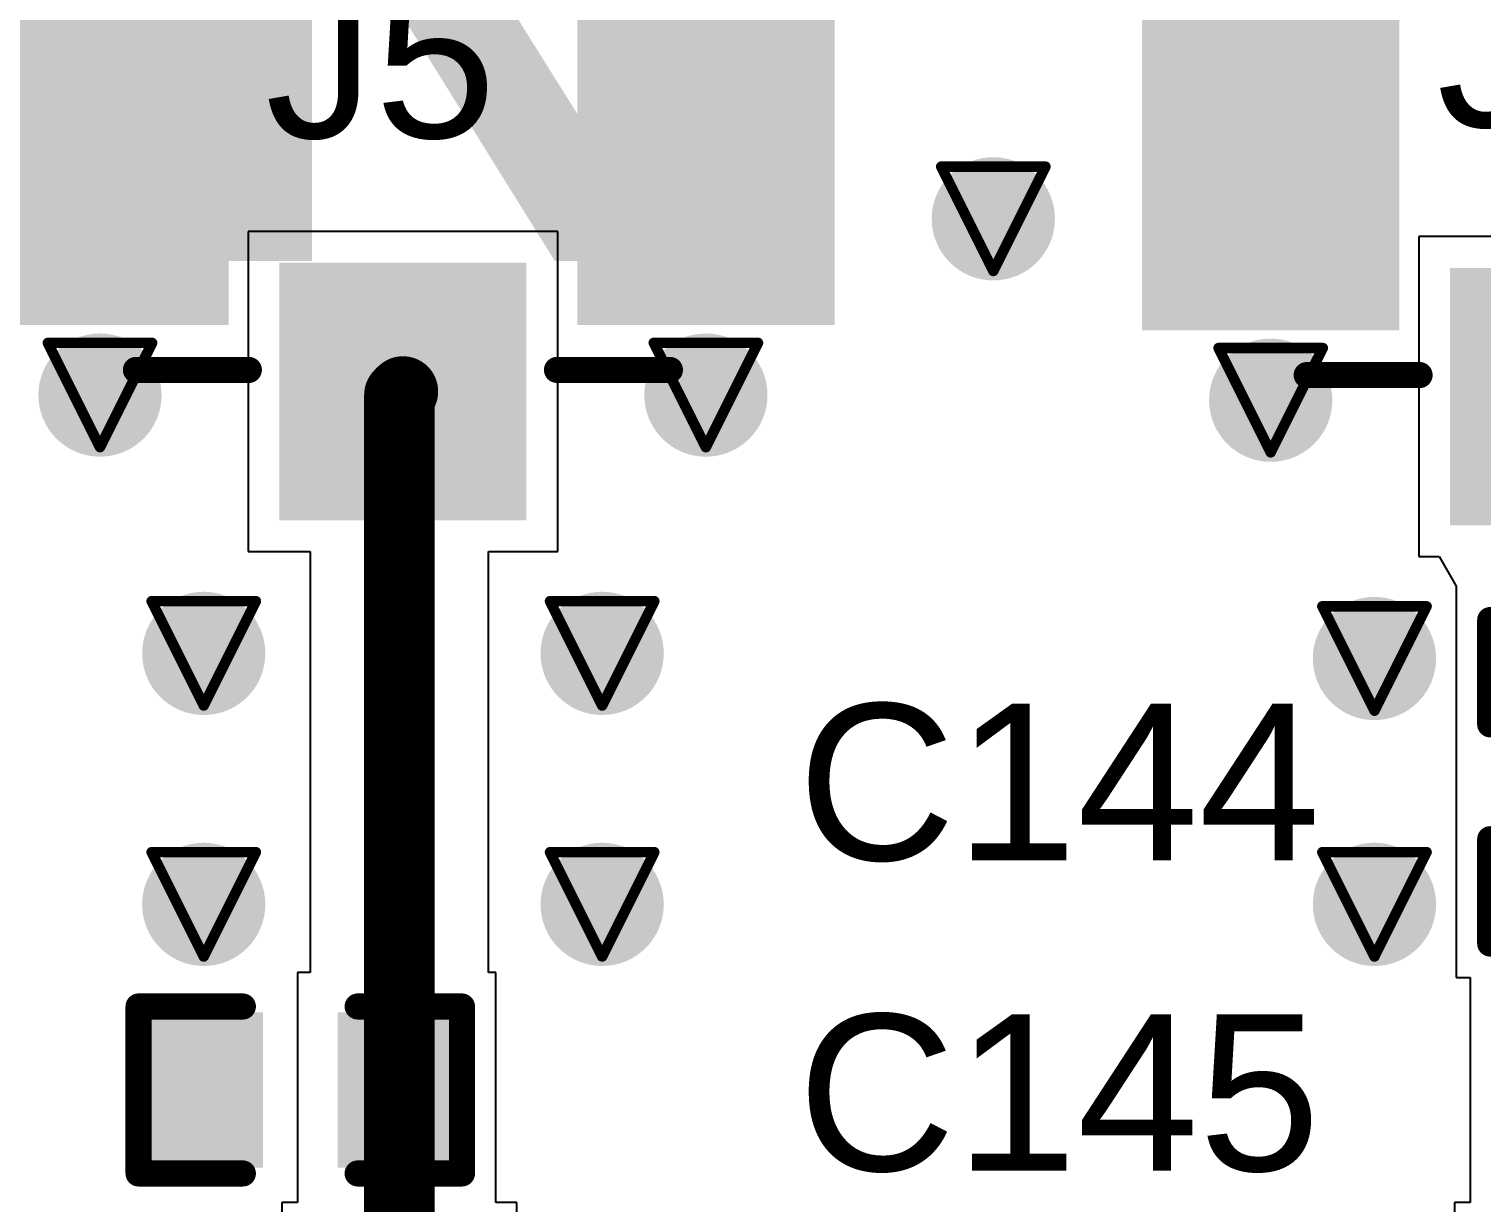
# Model space of a CAD drawing. Header units: inches. Extents: x 0 to 12.2, y 0 to 7.
# Drawn here: x 2.9756 to 3.2541, y 4.4272 to 4.6521 of the extents above; entities that cross this region are included whole.
import ezdxf

# ---------------------------------------------------------------- set-up
doc = ezdxf.new("R2010")
doc.units = ezdxf.units.IN
doc.header["$MEASUREMENT"] = 0
for name, color, linetype in [('Bottom Layer', 5, 'Continuous'), ('Drill Drawing', 1, 'Continuous'), ('Layer 1', 16, 'Continuous'), ('Layer 2', 76, 'Continuous'), ('Top Layer', 1, 'Continuous'), ('Top Overlay', 2, 'Continuous'), ('Top Paste', 8, 'Continuous'), ('Top Solder', 216, 'Continuous'), ('Via Holes', 16, 'Continuous')]:
    doc.layers.add(name, color=color, linetype=linetype)
doc.styles.add('Arial', font='', dxfattribs={"height": 0.2})
doc.styles.add('Arial Black_Bold', font='', dxfattribs={"height": 0.2})
doc.styles.get('Arial').set_extended_font_data('Arial')
doc.styles.get('Arial Black_Bold').set_extended_font_data('Arial Black', bold=True)

# ---------------------------------------------------------------- blocks, each defined once
blk = doc.blocks.new('U_FL_R_SMT_10__190')
at = {"layer": 'Top Layer'}
for points in [[(0.07333, 0.07874), (0.07333, 0.0374), (-0.01329, 0.0374), (-0.01329, 0.07874)], [(-0.05069, 0.01969), (-0.00935, 0.01969), (-0.00935, -0.01968), (-0.05069, -0.01968)], [(0.07333, -0.0374), (0.07333, -0.07874), (-0.01329, -0.07874), (-0.01329, -0.0374)]]:
    blk.add_hatch(color=1, dxfattribs=at).paths.add_polyline_path(points)
at = {"layer": 'Top Paste'}
for points in [[(0.07333, 0.07874), (0.07333, 0.0374), (-0.01329, 0.0374), (-0.01329, 0.07874)], [(-0.05069, 0.01969), (-0.00935, 0.01969), (-0.00935, -0.01968), (-0.05069, -0.01968)], [(0.07333, -0.0374), (0.07333, -0.07874), (-0.01329, -0.07874), (-0.01329, -0.0374)]]:
    blk.add_hatch(color=8, dxfattribs=at).paths.add_polyline_path(points)
at = {"layer": 'Top Solder'}
for points in [[(0.07733, 0.08274), (0.07733, 0.0334), (-0.01729, 0.0334), (-0.01729, 0.08274)], [(-0.05469, 0.02369), (-0.00535, 0.02369), (-0.00535, -0.02368), (-0.05469, -0.02368)], [(0.07733, -0.0334), (0.07733, -0.08274), (-0.01729, -0.08274), (-0.01729, -0.0334)]]:
    blk.add_hatch(color=216, dxfattribs=at).paths.add_polyline_path(points)
at = {"layer": 'Top Overlay'}
for points in [[(-0.02589, 0.05118, 0.005, 0.005, 0), (-0.02589, 0.02953, 0.005, 0.005, 0)], [(0.08593, 0.05118, 0.005, 0.005, 0), (0.08593, -0.05118, 0.005, 0.005, 0)], [(-0.02589, -0.02953, 0.005, 0.005, 0), (-0.02589, -0.05118, 0.005, 0.005, 0)]]:
    blk.add_lwpolyline(points, format="xyseb", dxfattribs=at)
for points in [[(-0.02714, 0.05118, 0.0025, 0.0025, 1), (-0.02464, 0.05118, 0.0025, 0.0025, 1)], [(0.08468, 0.05118, 0.0025, 0.0025, 1), (0.08718, 0.05118, 0.0025, 0.0025, 1)], [(-0.02714, 0.02953, 0.0025, 0.0025, 1), (-0.02464, 0.02953, 0.0025, 0.0025, 1)], [(-0.02714, -0.02953, 0.0025, 0.0025, 1), (-0.02464, -0.02953, 0.0025, 0.0025, 1)], [(-0.02714, -0.05118, 0.0025, 0.0025, 1), (-0.02464, -0.05118, 0.0025, 0.0025, 1)], [(0.08468, -0.05118, 0.0025, 0.0025, 1), (0.08718, -0.05118, 0.0025, 0.0025, 1)]]:
    blk.add_lwpolyline(points, format="xyseb", close=True, dxfattribs=at)
blk = doc.blocks.new('U_FL_R_SMT_10__192')
at = {"layer": 'Top Layer'}
for points in [[(0.07333, 0.07874), (0.07333, 0.0374), (-0.01329, 0.0374), (-0.01329, 0.07874)], [(-0.05069, 0.01969), (-0.00935, 0.01969), (-0.00935, -0.01968), (-0.05069, -0.01968)], [(0.07333, -0.0374), (0.07333, -0.07874), (-0.01329, -0.07874), (-0.01329, -0.0374)]]:
    blk.add_hatch(color=1, dxfattribs=at).paths.add_polyline_path(points)
at = {"layer": 'Top Paste'}
for points in [[(0.07333, 0.07874), (0.07333, 0.0374), (-0.01329, 0.0374), (-0.01329, 0.07874)], [(-0.05069, 0.01969), (-0.00935, 0.01969), (-0.00935, -0.01968), (-0.05069, -0.01968)], [(0.07333, -0.0374), (0.07333, -0.07874), (-0.01329, -0.07874), (-0.01329, -0.0374)]]:
    blk.add_hatch(color=8, dxfattribs=at).paths.add_polyline_path(points)
at = {"layer": 'Top Solder'}
for points in [[(0.07733, 0.08274), (0.07733, 0.0334), (-0.01729, 0.0334), (-0.01729, 0.08274)], [(-0.05469, 0.02369), (-0.00535, 0.02369), (-0.00535, -0.02368), (-0.05469, -0.02368)], [(0.07733, -0.0334), (0.07733, -0.08274), (-0.01729, -0.08274), (-0.01729, -0.0334)]]:
    blk.add_hatch(color=216, dxfattribs=at).paths.add_polyline_path(points)
at = {"layer": 'Top Overlay'}
for points in [[(-0.02589, 0.05118, 0.005, 0.005, 0), (-0.02589, 0.02953, 0.005, 0.005, 0)], [(0.08593, 0.05118, 0.005, 0.005, 0), (0.08593, -0.05118, 0.005, 0.005, 0)], [(-0.02589, -0.02953, 0.005, 0.005, 0), (-0.02589, -0.05118, 0.005, 0.005, 0)]]:
    blk.add_lwpolyline(points, format="xyseb", dxfattribs=at)
for points in [[(-0.02714, 0.05118, 0.0025, 0.0025, 1), (-0.02464, 0.05118, 0.0025, 0.0025, 1)], [(0.08468, 0.05118, 0.0025, 0.0025, 1), (0.08718, 0.05118, 0.0025, 0.0025, 1)], [(-0.02714, 0.02953, 0.0025, 0.0025, 1), (-0.02464, 0.02953, 0.0025, 0.0025, 1)], [(-0.02714, -0.02953, 0.0025, 0.0025, 1), (-0.02464, -0.02953, 0.0025, 0.0025, 1)], [(-0.02714, -0.05118, 0.0025, 0.0025, 1), (-0.02464, -0.05118, 0.0025, 0.0025, 1)], [(0.08468, -0.05118, 0.0025, 0.0025, 1), (0.08718, -0.05118, 0.0025, 0.0025, 1)]]:
    blk.add_lwpolyline(points, format="xyseb", close=True, dxfattribs=at)
blk = doc.blocks.new('C___0402_212')
at = {"layer": 'Top Layer'}
for points in [[(-0.0275, -0.0125), (-0.0275, 0.0125), (-0.0095, 0.0125), (-0.0095, -0.0125)], [(0.0095, -0.0125), (0.0095, 0.0125), (0.0275, 0.0125), (0.0275, -0.0125)]]:
    blk.add_hatch(color=1, dxfattribs=at).paths.add_polyline_path(points)
at = {"layer": 'Top Paste'}
for points in [[(-0.0275, -0.0125), (-0.0275, 0.0125), (-0.0095, 0.0125), (-0.0095, -0.0125)], [(0.0095, -0.0125), (0.0095, 0.0125), (0.0275, 0.0125), (0.0275, -0.0125)]]:
    blk.add_hatch(color=8, dxfattribs=at).paths.add_polyline_path(points)
at = {"layer": 'Top Solder'}
for points in [[(-0.02986, -0.01486), (-0.02986, 0.01486), (-0.00714, 0.01486), (-0.00714, -0.01486)], [(0.00714, -0.01486), (0.00714, 0.01486), (0.02986, 0.01486), (0.02986, -0.01486)]]:
    blk.add_hatch(color=216, dxfattribs=at).paths.add_polyline_path(points)
at = {"layer": 'Top Overlay'}
for points in [[(-0.011, 0.016, 0.005, 0.005, 0), (-0.031, 0.016, 0.005, 0.005, 0)], [(-0.031, 0.016, 0.005, 0.005, 0), (-0.031, -0.016, 0.005, 0.005, 0)], [(0.011, 0.016, 0.005, 0.005, 0), (0.031, 0.016, 0.005, 0.005, 0)], [(0.031, 0.016, 0.005, 0.005, 0), (0.031, -0.016, 0.005, 0.005, 0)], [(-0.031, -0.016, 0.005, 0.005, 0), (-0.011, -0.016, 0.005, 0.005, 0)], [(0.011, -0.016, 0.005, 0.005, 0), (0.031, -0.016, 0.005, 0.005, 0)]]:
    blk.add_lwpolyline(points, format="xyseb", dxfattribs=at)
for points in [[(-0.03225, 0.016, 0.0025, 0.0025, 1), (-0.02975, 0.016, 0.0025, 0.0025, 1)], [(-0.03225, 0.016, 0.0025, 0.0025, 1), (-0.02975, 0.016, 0.0025, 0.0025, 1)], [(-0.01225, 0.016, 0.0025, 0.0025, 1), (-0.00975, 0.016, 0.0025, 0.0025, 1)], [(0.00975, 0.016, 0.0025, 0.0025, 1), (0.01225, 0.016, 0.0025, 0.0025, 1)], [(0.02975, 0.016, 0.0025, 0.0025, 1), (0.03225, 0.016, 0.0025, 0.0025, 1)], [(0.02975, 0.016, 0.0025, 0.0025, 1), (0.03225, 0.016, 0.0025, 0.0025, 1)], [(-0.03225, -0.016, 0.0025, 0.0025, 1), (-0.02975, -0.016, 0.0025, 0.0025, 1)], [(-0.03225, -0.016, 0.0025, 0.0025, 1), (-0.02975, -0.016, 0.0025, 0.0025, 1)], [(-0.01225, -0.016, 0.0025, 0.0025, 1), (-0.00975, -0.016, 0.0025, 0.0025, 1)], [(0.00975, -0.016, 0.0025, 0.0025, 1), (0.01225, -0.016, 0.0025, 0.0025, 1)], [(0.02975, -0.016, 0.0025, 0.0025, 1), (0.03225, -0.016, 0.0025, 0.0025, 1)], [(0.02975, -0.016, 0.0025, 0.0025, 1), (0.03225, -0.016, 0.0025, 0.0025, 1)]]:
    blk.add_lwpolyline(points, format="xyseb", close=True, dxfattribs=at)
blk = doc.blocks.new('C___0402_219')
at = {"layer": 'Top Layer'}
for points in [[(-0.0275, -0.0125), (-0.0275, 0.0125), (-0.0095, 0.0125), (-0.0095, -0.0125)], [(0.0095, -0.0125), (0.0095, 0.0125), (0.0275, 0.0125), (0.0275, -0.0125)]]:
    blk.add_hatch(color=1, dxfattribs=at).paths.add_polyline_path(points)
at = {"layer": 'Top Paste'}
for points in [[(-0.0275, -0.0125), (-0.0275, 0.0125), (-0.0095, 0.0125), (-0.0095, -0.0125)], [(0.0095, -0.0125), (0.0095, 0.0125), (0.0275, 0.0125), (0.0275, -0.0125)]]:
    blk.add_hatch(color=8, dxfattribs=at).paths.add_polyline_path(points)
at = {"layer": 'Top Solder'}
for points in [[(-0.02986, -0.01486), (-0.02986, 0.01486), (-0.00714, 0.01486), (-0.00714, -0.01486)], [(0.00714, -0.01486), (0.00714, 0.01486), (0.02986, 0.01486), (0.02986, -0.01486)]]:
    blk.add_hatch(color=216, dxfattribs=at).paths.add_polyline_path(points)
at = {"layer": 'Top Overlay'}
for points in [[(-0.031, 0.016, 0.005, 0.005, 0), (-0.011, 0.016, 0.005, 0.005, 0)], [(-0.031, -0.016, 0.005, 0.005, 0), (-0.031, 0.016, 0.005, 0.005, 0)], [(0.011, 0.016, 0.005, 0.005, 0), (0.031, 0.016, 0.005, 0.005, 0)], [(0.031, -0.016, 0.005, 0.005, 0), (0.031, 0.016, 0.005, 0.005, 0)], [(-0.031, -0.016, 0.005, 0.005, 0), (-0.011, -0.016, 0.005, 0.005, 0)], [(0.011, -0.016, 0.005, 0.005, 0), (0.031, -0.016, 0.005, 0.005, 0)]]:
    blk.add_lwpolyline(points, format="xyseb", dxfattribs=at)
for points in [[(-0.03225, 0.016, 0.0025, 0.0025, 1), (-0.02975, 0.016, 0.0025, 0.0025, 1)], [(-0.03225, 0.016, 0.0025, 0.0025, 1), (-0.02975, 0.016, 0.0025, 0.0025, 1)], [(-0.01225, 0.016, 0.0025, 0.0025, 1), (-0.00975, 0.016, 0.0025, 0.0025, 1)], [(0.00975, 0.016, 0.0025, 0.0025, 1), (0.01225, 0.016, 0.0025, 0.0025, 1)], [(0.02975, 0.016, 0.0025, 0.0025, 1), (0.03225, 0.016, 0.0025, 0.0025, 1)], [(0.02975, 0.016, 0.0025, 0.0025, 1), (0.03225, 0.016, 0.0025, 0.0025, 1)], [(-0.03225, -0.016, 0.0025, 0.0025, 1), (-0.02975, -0.016, 0.0025, 0.0025, 1)], [(-0.03225, -0.016, 0.0025, 0.0025, 1), (-0.02975, -0.016, 0.0025, 0.0025, 1)], [(-0.01225, -0.016, 0.0025, 0.0025, 1), (-0.00975, -0.016, 0.0025, 0.0025, 1)], [(0.00975, -0.016, 0.0025, 0.0025, 1), (0.01225, -0.016, 0.0025, 0.0025, 1)], [(0.02975, -0.016, 0.0025, 0.0025, 1), (0.03225, -0.016, 0.0025, 0.0025, 1)], [(0.02975, -0.016, 0.0025, 0.0025, 1), (0.03225, -0.016, 0.0025, 0.0025, 1)]]:
    blk.add_lwpolyline(points, format="xyseb", close=True, dxfattribs=at)

msp = doc.modelspace()

# ---------------------------------------------------------------- hatches: boundary and pattern name
at = {"layer": 'Bottom Layer'}
h = msp.add_hatch(color=5, dxfattribs=at)
edge = h.paths.add_edge_path()
edge.add_arc((3.16041, 4.61577), 0.01181, 0, 360)
h = msp.add_hatch(color=5, dxfattribs=at)
edge = h.paths.add_edge_path()
edge.add_arc((2.98917, 4.58199), 0.01181, 0, 360)
h = msp.add_hatch(color=5, dxfattribs=at)
edge = h.paths.add_edge_path()
edge.add_arc((3.10531, 4.58199), 0.01181, 0, 360)
h = msp.add_hatch(color=5, dxfattribs=at)
edge = h.paths.add_edge_path()
edge.add_arc((3.21358, 4.58101), 0.01181, 0, 360)
h = msp.add_hatch(color=5, dxfattribs=at)
edge = h.paths.add_edge_path()
edge.add_arc((3.00906, 4.53249), 0.01181, 0, 360)
h = msp.add_hatch(color=5, dxfattribs=at)
edge = h.paths.add_edge_path()
edge.add_arc((3.08543, 4.53249), 0.01181, 0, 360)
h = msp.add_hatch(color=5, dxfattribs=at)
edge = h.paths.add_edge_path()
edge.add_arc((3.23347, 4.53151), 0.01181, 0, 360)
h = msp.add_hatch(color=5, dxfattribs=at)
edge = h.paths.add_edge_path()
edge.add_arc((3.00906, 4.48439), 0.01181, 0, 360)
h = msp.add_hatch(color=5, dxfattribs=at)
edge = h.paths.add_edge_path()
edge.add_arc((3.08543, 4.48439), 0.01181, 0, 360)
h = msp.add_hatch(color=5, dxfattribs=at)
edge = h.paths.add_edge_path()
edge.add_arc((3.23347, 4.48439), 0.01181, 0, 360)
at = {"layer": 'Layer 1'}
h = msp.add_hatch(color=16, dxfattribs=at)
edge = h.paths.add_edge_path()
edge.add_arc((3.16041, 4.61577), 0.01181, 0, 360)
h = msp.add_hatch(color=16, dxfattribs=at)
edge = h.paths.add_edge_path()
edge.add_arc((2.98917, 4.58199), 0.01181, 0, 360)
h = msp.add_hatch(color=16, dxfattribs=at)
edge = h.paths.add_edge_path()
edge.add_arc((3.10531, 4.58199), 0.01181, 0, 360)
h = msp.add_hatch(color=16, dxfattribs=at)
edge = h.paths.add_edge_path()
edge.add_arc((3.21358, 4.58101), 0.01181, 0, 360)
h = msp.add_hatch(color=16, dxfattribs=at)
edge = h.paths.add_edge_path()
edge.add_arc((3.00906, 4.53249), 0.01181, 0, 360)
h = msp.add_hatch(color=16, dxfattribs=at)
edge = h.paths.add_edge_path()
edge.add_arc((3.08543, 4.53249), 0.01181, 0, 360)
h = msp.add_hatch(color=16, dxfattribs=at)
edge = h.paths.add_edge_path()
edge.add_arc((3.23347, 4.53151), 0.01181, 0, 360)
h = msp.add_hatch(color=16, dxfattribs=at)
edge = h.paths.add_edge_path()
edge.add_arc((3.00906, 4.48439), 0.01181, 0, 360)
h = msp.add_hatch(color=16, dxfattribs=at)
edge = h.paths.add_edge_path()
edge.add_arc((3.08543, 4.48439), 0.01181, 0, 360)
h = msp.add_hatch(color=16, dxfattribs=at)
edge = h.paths.add_edge_path()
edge.add_arc((3.23347, 4.48439), 0.01181, 0, 360)
at = {"layer": 'Layer 2'}
h = msp.add_hatch(color=76, dxfattribs=at)
edge = h.paths.add_edge_path()
edge.add_arc((3.16041, 4.61577), 0.01181, 0, 360)
h = msp.add_hatch(color=76, dxfattribs=at)
edge = h.paths.add_edge_path()
edge.add_arc((2.98917, 4.58199), 0.01181, 0, 360)
h = msp.add_hatch(color=76, dxfattribs=at)
edge = h.paths.add_edge_path()
edge.add_arc((3.10531, 4.58199), 0.01181, 0, 360)
h = msp.add_hatch(color=76, dxfattribs=at)
edge = h.paths.add_edge_path()
edge.add_arc((3.21358, 4.58101), 0.01181, 0, 360)
h = msp.add_hatch(color=76, dxfattribs=at)
edge = h.paths.add_edge_path()
edge.add_arc((3.00906, 4.53249), 0.01181, 0, 360)
h = msp.add_hatch(color=76, dxfattribs=at)
edge = h.paths.add_edge_path()
edge.add_arc((3.08543, 4.53249), 0.01181, 0, 360)
h = msp.add_hatch(color=76, dxfattribs=at)
edge = h.paths.add_edge_path()
edge.add_arc((3.23347, 4.53151), 0.01181, 0, 360)
h = msp.add_hatch(color=76, dxfattribs=at)
edge = h.paths.add_edge_path()
edge.add_arc((3.00906, 4.48439), 0.01181, 0, 360)
h = msp.add_hatch(color=76, dxfattribs=at)
edge = h.paths.add_edge_path()
edge.add_arc((3.08543, 4.48439), 0.01181, 0, 360)
h = msp.add_hatch(color=76, dxfattribs=at)
edge = h.paths.add_edge_path()
edge.add_arc((3.23347, 4.48439), 0.01181, 0, 360)
at = {"layer": 'Top Layer'}
h = msp.add_hatch(color=1, dxfattribs=at)
edge = h.paths.add_edge_path()
edge.add_arc((3.16041, 4.61577), 0.01181, 0, 360)
h = msp.add_hatch(color=1, dxfattribs=at)
edge = h.paths.add_edge_path()
edge.add_arc((2.98917, 4.58199), 0.01181, 0, 360)
h = msp.add_hatch(color=1, dxfattribs=at)
edge = h.paths.add_edge_path()
edge.add_arc((3.10531, 4.58199), 0.01181, 0, 360)
h = msp.add_hatch(color=1, dxfattribs=at)
edge = h.paths.add_edge_path()
edge.add_arc((3.21358, 4.58101), 0.01181, 0, 360)
h = msp.add_hatch(color=1, dxfattribs=at)
edge = h.paths.add_edge_path()
edge.add_arc((3.00906, 4.53249), 0.01181, 0, 360)
h = msp.add_hatch(color=1, dxfattribs=at)
edge = h.paths.add_edge_path()
edge.add_arc((3.08543, 4.53249), 0.01181, 0, 360)
h = msp.add_hatch(color=1, dxfattribs=at)
edge = h.paths.add_edge_path()
edge.add_arc((3.23347, 4.53151), 0.01181, 0, 360)
h = msp.add_hatch(color=1, dxfattribs=at)
edge = h.paths.add_edge_path()
edge.add_arc((3.00906, 4.48439), 0.01181, 0, 360)
h = msp.add_hatch(color=1, dxfattribs=at)
edge = h.paths.add_edge_path()
edge.add_arc((3.08543, 4.48439), 0.01181, 0, 360)
h = msp.add_hatch(color=1, dxfattribs=at)
edge = h.paths.add_edge_path()
edge.add_arc((3.23347, 4.48439), 0.01181, 0, 360)
at = {"layer": 'Via Holes'}
h = msp.add_hatch(color=7, dxfattribs=at)
edge = h.paths.add_edge_path()
edge.add_arc((3.16041, 4.61577), 0.00591, 0, 360)
h = msp.add_hatch(color=7, dxfattribs=at)
edge = h.paths.add_edge_path()
edge.add_arc((2.98917, 4.58199), 0.00591, 0, 360)
h = msp.add_hatch(color=7, dxfattribs=at)
edge = h.paths.add_edge_path()
edge.add_arc((3.10531, 4.58199), 0.00591, 0, 360)
h = msp.add_hatch(color=7, dxfattribs=at)
edge = h.paths.add_edge_path()
edge.add_arc((3.21358, 4.58101), 0.00591, 0, 360)
h = msp.add_hatch(color=7, dxfattribs=at)
edge = h.paths.add_edge_path()
edge.add_arc((3.00906, 4.53249), 0.00591, 0, 360)
h = msp.add_hatch(color=7, dxfattribs=at)
edge = h.paths.add_edge_path()
edge.add_arc((3.08543, 4.53249), 0.00591, 0, 360)
h = msp.add_hatch(color=7, dxfattribs=at)
edge = h.paths.add_edge_path()
edge.add_arc((3.23347, 4.53151), 0.00591, 0, 360)
h = msp.add_hatch(color=7, dxfattribs=at)
edge = h.paths.add_edge_path()
edge.add_arc((3.00906, 4.48439), 0.00591, 0, 360)
h = msp.add_hatch(color=7, dxfattribs=at)
edge = h.paths.add_edge_path()
edge.add_arc((3.08543, 4.48439), 0.00591, 0, 360)
h = msp.add_hatch(color=7, dxfattribs=at)
edge = h.paths.add_edge_path()
edge.add_arc((3.23347, 4.48439), 0.00591, 0, 360)

# ---------------------------------------------------------------- linework, layer by layer
at = {"layer": 'Drill Drawing'}
for points in [[(3.15041, 4.62577, 0.002, 0.002, 0), (3.17041, 4.62577, 0.002, 0.002, 0)], [(3.15041, 4.62577, 0.002, 0.002, 0), (3.16041, 4.60577, 0.002, 0.002, 0)], [(3.16041, 4.60577, 0.002, 0.002, 0), (3.17041, 4.62577, 0.002, 0.002, 0)], [(2.97917, 4.59199, 0.002, 0.002, 0), (2.99917, 4.59199, 0.002, 0.002, 0)], [(2.97917, 4.59199, 0.002, 0.002, 0), (2.98917, 4.57199, 0.002, 0.002, 0)], [(2.98917, 4.57199, 0.002, 0.002, 0), (2.99917, 4.59199, 0.002, 0.002, 0)], [(3.09531, 4.59199, 0.002, 0.002, 0), (3.11531, 4.59199, 0.002, 0.002, 0)], [(3.09531, 4.59199, 0.002, 0.002, 0), (3.10531, 4.57199, 0.002, 0.002, 0)], [(3.10531, 4.57199, 0.002, 0.002, 0), (3.11531, 4.59199, 0.002, 0.002, 0)], [(3.20358, 4.59101, 0.002, 0.002, 0), (3.22358, 4.59101, 0.002, 0.002, 0)], [(3.20358, 4.59101, 0.002, 0.002, 0), (3.21358, 4.57101, 0.002, 0.002, 0)], [(3.21358, 4.57101, 0.002, 0.002, 0), (3.22358, 4.59101, 0.002, 0.002, 0)], [(2.99906, 4.54249, 0.002, 0.002, 0), (3.01906, 4.54249, 0.002, 0.002, 0)], [(2.99906, 4.54249, 0.002, 0.002, 0), (3.00906, 4.52249, 0.002, 0.002, 0)], [(3.00906, 4.52249, 0.002, 0.002, 0), (3.01906, 4.54249, 0.002, 0.002, 0)], [(3.07543, 4.54249, 0.002, 0.002, 0), (3.09543, 4.54249, 0.002, 0.002, 0)], [(3.07543, 4.54249, 0.002, 0.002, 0), (3.08543, 4.52249, 0.002, 0.002, 0)], [(3.08543, 4.52249, 0.002, 0.002, 0), (3.09543, 4.54249, 0.002, 0.002, 0)], [(3.22347, 4.54151, 0.002, 0.002, 0), (3.24347, 4.54151, 0.002, 0.002, 0)], [(3.22347, 4.54151, 0.002, 0.002, 0), (3.23347, 4.52151, 0.002, 0.002, 0)], [(3.23347, 4.52151, 0.002, 0.002, 0), (3.24347, 4.54151, 0.002, 0.002, 0)], [(2.99906, 4.49439, 0.002, 0.002, 0), (3.01906, 4.49439, 0.002, 0.002, 0)], [(2.99906, 4.49439, 0.002, 0.002, 0), (3.00906, 4.47439, 0.002, 0.002, 0)], [(3.00906, 4.47439, 0.002, 0.002, 0), (3.01906, 4.49439, 0.002, 0.002, 0)], [(3.07543, 4.49439, 0.002, 0.002, 0), (3.09543, 4.49439, 0.002, 0.002, 0)], [(3.07543, 4.49439, 0.002, 0.002, 0), (3.08543, 4.47439, 0.002, 0.002, 0)], [(3.08543, 4.47439, 0.002, 0.002, 0), (3.09543, 4.49439, 0.002, 0.002, 0)], [(3.22347, 4.49439, 0.002, 0.002, 0), (3.24347, 4.49439, 0.002, 0.002, 0)], [(3.22347, 4.49439, 0.002, 0.002, 0), (3.23347, 4.47439, 0.002, 0.002, 0)], [(3.23347, 4.47439, 0.002, 0.002, 0), (3.24347, 4.49439, 0.002, 0.002, 0)]]:
    msp.add_lwpolyline(points, format="xyseb", dxfattribs=at)
for points in [[(3.14991, 4.62577, 0.001, 0.001, 1), (3.15091, 4.62577, 0.001, 0.001, 1)], [(3.14991, 4.62577, 0.001, 0.001, 1), (3.15091, 4.62577, 0.001, 0.001, 1)], [(3.16991, 4.62577, 0.001, 0.001, 1), (3.17091, 4.62577, 0.001, 0.001, 1)], [(3.16991, 4.62577, 0.001, 0.001, 1), (3.17091, 4.62577, 0.001, 0.001, 1)], [(3.15991, 4.60577, 0.001, 0.001, 1), (3.16091, 4.60577, 0.001, 0.001, 1)], [(3.15991, 4.60577, 0.001, 0.001, 1), (3.16091, 4.60577, 0.001, 0.001, 1)], [(2.97867, 4.59199, 0.001, 0.001, 1), (2.97967, 4.59199, 0.001, 0.001, 1)], [(2.97867, 4.59199, 0.001, 0.001, 1), (2.97967, 4.59199, 0.001, 0.001, 1)], [(2.99867, 4.59199, 0.001, 0.001, 1), (2.99967, 4.59199, 0.001, 0.001, 1)], [(2.99867, 4.59199, 0.001, 0.001, 1), (2.99967, 4.59199, 0.001, 0.001, 1)], [(3.09481, 4.59199, 0.001, 0.001, 1), (3.09581, 4.59199, 0.001, 0.001, 1)], [(3.09481, 4.59199, 0.001, 0.001, 1), (3.09581, 4.59199, 0.001, 0.001, 1)], [(3.11481, 4.59199, 0.001, 0.001, 1), (3.11581, 4.59199, 0.001, 0.001, 1)], [(3.11481, 4.59199, 0.001, 0.001, 1), (3.11581, 4.59199, 0.001, 0.001, 1)], [(3.20308, 4.59101, 0.001, 0.001, 1), (3.20408, 4.59101, 0.001, 0.001, 1)], [(3.20308, 4.59101, 0.001, 0.001, 1), (3.20408, 4.59101, 0.001, 0.001, 1)], [(3.22308, 4.59101, 0.001, 0.001, 1), (3.22408, 4.59101, 0.001, 0.001, 1)], [(3.22308, 4.59101, 0.001, 0.001, 1), (3.22408, 4.59101, 0.001, 0.001, 1)], [(2.98867, 4.57199, 0.001, 0.001, 1), (2.98967, 4.57199, 0.001, 0.001, 1)], [(2.98867, 4.57199, 0.001, 0.001, 1), (2.98967, 4.57199, 0.001, 0.001, 1)], [(3.10481, 4.57199, 0.001, 0.001, 1), (3.10581, 4.57199, 0.001, 0.001, 1)], [(3.10481, 4.57199, 0.001, 0.001, 1), (3.10581, 4.57199, 0.001, 0.001, 1)], [(3.21308, 4.57101, 0.001, 0.001, 1), (3.21408, 4.57101, 0.001, 0.001, 1)], [(3.21308, 4.57101, 0.001, 0.001, 1), (3.21408, 4.57101, 0.001, 0.001, 1)], [(2.99856, 4.54249, 0.001, 0.001, 1), (2.99956, 4.54249, 0.001, 0.001, 1)], [(2.99856, 4.54249, 0.001, 0.001, 1), (2.99956, 4.54249, 0.001, 0.001, 1)], [(3.01856, 4.54249, 0.001, 0.001, 1), (3.01956, 4.54249, 0.001, 0.001, 1)], [(3.01856, 4.54249, 0.001, 0.001, 1), (3.01956, 4.54249, 0.001, 0.001, 1)], [(3.07493, 4.54249, 0.001, 0.001, 1), (3.07593, 4.54249, 0.001, 0.001, 1)], [(3.07493, 4.54249, 0.001, 0.001, 1), (3.07593, 4.54249, 0.001, 0.001, 1)], [(3.09493, 4.54249, 0.001, 0.001, 1), (3.09593, 4.54249, 0.001, 0.001, 1)], [(3.09493, 4.54249, 0.001, 0.001, 1), (3.09593, 4.54249, 0.001, 0.001, 1)], [(3.22297, 4.54151, 0.001, 0.001, 1), (3.22397, 4.54151, 0.001, 0.001, 1)], [(3.22297, 4.54151, 0.001, 0.001, 1), (3.22397, 4.54151, 0.001, 0.001, 1)], [(3.24297, 4.54151, 0.001, 0.001, 1), (3.24397, 4.54151, 0.001, 0.001, 1)], [(3.24297, 4.54151, 0.001, 0.001, 1), (3.24397, 4.54151, 0.001, 0.001, 1)], [(3.00856, 4.52249, 0.001, 0.001, 1), (3.00956, 4.52249, 0.001, 0.001, 1)], [(3.00856, 4.52249, 0.001, 0.001, 1), (3.00956, 4.52249, 0.001, 0.001, 1)], [(3.08493, 4.52249, 0.001, 0.001, 1), (3.08593, 4.52249, 0.001, 0.001, 1)], [(3.08493, 4.52249, 0.001, 0.001, 1), (3.08593, 4.52249, 0.001, 0.001, 1)], [(3.23297, 4.52151, 0.001, 0.001, 1), (3.23397, 4.52151, 0.001, 0.001, 1)], [(3.23297, 4.52151, 0.001, 0.001, 1), (3.23397, 4.52151, 0.001, 0.001, 1)], [(2.99856, 4.49439, 0.001, 0.001, 1), (2.99956, 4.49439, 0.001, 0.001, 1)], [(2.99856, 4.49439, 0.001, 0.001, 1), (2.99956, 4.49439, 0.001, 0.001, 1)], [(3.01856, 4.49439, 0.001, 0.001, 1), (3.01956, 4.49439, 0.001, 0.001, 1)], [(3.01856, 4.49439, 0.001, 0.001, 1), (3.01956, 4.49439, 0.001, 0.001, 1)], [(3.07493, 4.49439, 0.001, 0.001, 1), (3.07593, 4.49439, 0.001, 0.001, 1)], [(3.07493, 4.49439, 0.001, 0.001, 1), (3.07593, 4.49439, 0.001, 0.001, 1)], [(3.09493, 4.49439, 0.001, 0.001, 1), (3.09593, 4.49439, 0.001, 0.001, 1)], [(3.09493, 4.49439, 0.001, 0.001, 1), (3.09593, 4.49439, 0.001, 0.001, 1)], [(3.22297, 4.49439, 0.001, 0.001, 1), (3.22397, 4.49439, 0.001, 0.001, 1)], [(3.22297, 4.49439, 0.001, 0.001, 1), (3.22397, 4.49439, 0.001, 0.001, 1)], [(3.24297, 4.49439, 0.001, 0.001, 1), (3.24397, 4.49439, 0.001, 0.001, 1)], [(3.24297, 4.49439, 0.001, 0.001, 1), (3.24397, 4.49439, 0.001, 0.001, 1)], [(3.00856, 4.47439, 0.001, 0.001, 1), (3.00956, 4.47439, 0.001, 0.001, 1)], [(3.00856, 4.47439, 0.001, 0.001, 1), (3.00956, 4.47439, 0.001, 0.001, 1)], [(3.08493, 4.47439, 0.001, 0.001, 1), (3.08593, 4.47439, 0.001, 0.001, 1)], [(3.08493, 4.47439, 0.001, 0.001, 1), (3.08593, 4.47439, 0.001, 0.001, 1)], [(3.23297, 4.47439, 0.001, 0.001, 1), (3.23397, 4.47439, 0.001, 0.001, 1)], [(3.23297, 4.47439, 0.001, 0.001, 1), (3.23397, 4.47439, 0.001, 0.001, 1)]]:
    msp.add_lwpolyline(points, format="xyseb", close=True, dxfattribs=at)
at = {"layer": 'Top Layer'}
for p, q in [((3.07693, 4.61335), (3.01756, 4.61335)), ((3.01756, 4.61335), (3.01756, 4.55201)), ((3.07693, 4.55201), (3.07693, 4.61335)), ((3.30134, 4.61236), (3.24197, 4.61236)), ((3.24197, 4.61236), (3.24197, 4.55103)), ((3.01756, 4.55201), (3.02948, 4.55201)), ((3.02948, 4.55201), (3.02948, 4.47132)), ((3.06364, 4.47132), (3.06364, 4.55201)), ((3.06364, 4.55201), (3.07693, 4.55201)), ((3.24197, 4.55103), (3.24589, 4.55103)), ((3.24589, 4.55103), (3.24915, 4.54538)), ((3.24915, 4.54538), (3.24915, 4.50738)), ((3.24915, 4.50738), (3.24915, 4.47038)), ((3.02948, 4.47132), (3.02706, 4.47132)), ((3.02706, 4.47132), (3.02706, 4.42727)), ((3.06506, 4.47132), (3.06364, 4.47132)), ((3.06506, 4.42727), (3.06506, 4.47132)), ((3.24915, 4.47038), (3.25184, 4.47038)), ((3.25184, 4.47038), (3.25184, 4.42727)), ((3.02706, 4.42727), (3.02406, 4.42727)), ((3.02406, 4.42727), (3.02406, 4.38927)), ((3.06906, 4.42727), (3.06506, 4.42727)), ((3.06906, 4.38927), (3.06906, 4.42727)), ((3.25184, 4.42727), (3.24884, 4.42727)), ((3.24884, 4.42727), (3.24884, 4.38927))]:
    msp.add_line(p, q, dxfattribs=at)
for points in [[(3.04656, 4.58199, 0.0135, 0.0135, 0), (3.04724, 4.58268, 0.0135, 0.0135, 0)], [(3.04656, 4.40827, 0.0135, 0.0135, 0), (3.04656, 4.58199, 0.0135, 0.0135, 0)]]:
    msp.add_lwpolyline(points, format="xyseb", dxfattribs=at)
for points in [[(3.04318, 4.58199, 0.00675, 0.00675, 1), (3.04993, 4.58199, 0.00675, 0.00675, 1)], [(3.04318, 4.58199, 0.00675, 0.00675, 1), (3.04993, 4.58199, 0.00675, 0.00675, 1)], [(3.04387, 4.58268, 0.00675, 0.00675, 1), (3.05062, 4.58268, 0.00675, 0.00675, 1)]]:
    msp.add_lwpolyline(points, format="xyseb", close=True, dxfattribs=at)

# ---------------------------------------------------------------- block references
at = {"rotation": 90}
for name, p in [('U_FL_R_SMT_10__192', (3.04724, 4.6127)), ('U_FL_R_SMT_10__190', (3.27165, 4.61171)), ('C___0402_212', (3.27165, 4.50788))]:
    msp.add_blockref(name, p, dxfattribs=at)
msp.add_blockref('C___0402_219', (3.02756, 4.44882))

# ---------------------------------------------------------------- texts
at = {"layer": 'Top Overlay', "style": 'Arial Black_Bold'}
msp.add_text('MAIN', height=0.1, rotation=360, dxfattribs=at).set_placement((2.70562, 4.60767))
at = {"layer": 'Top Overlay', "style": 'Arial'}
for s, p in [('J8', (3.24541, 4.6334)), ('J5', (3.02086, 4.63128)), ('C144', (3.1229, 4.49285)), ('C145', (3.1229, 4.43333))]:
    msp.add_text(s, height=0.03, dxfattribs=at).set_placement(p)

doc.saveas('drawing.dxf')
